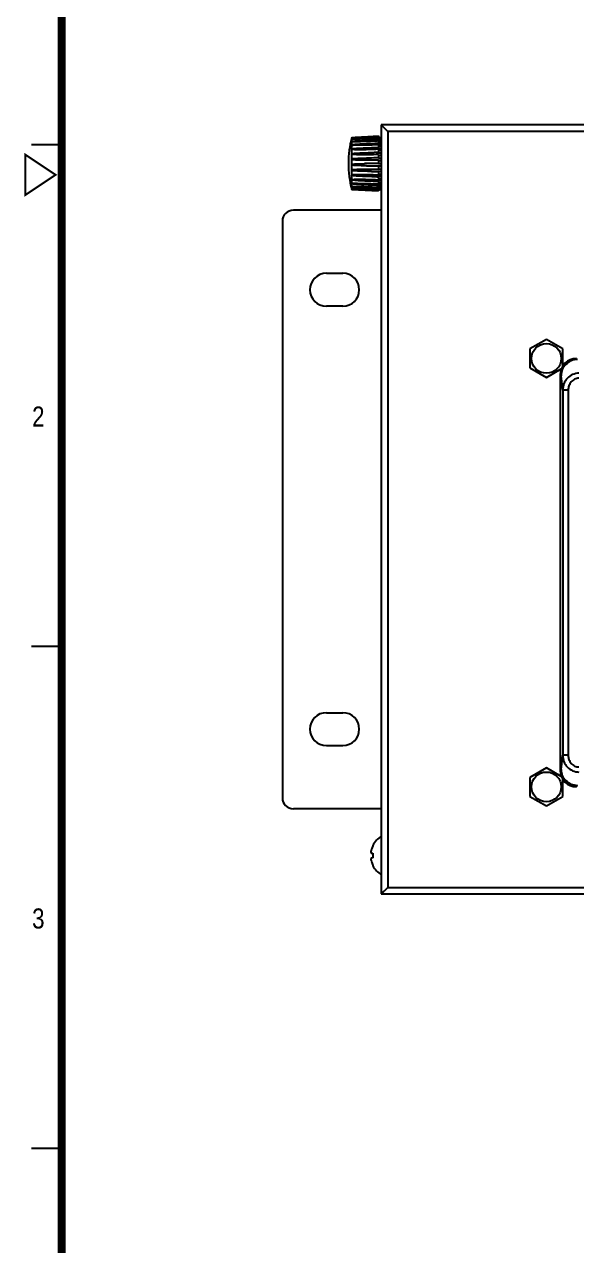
# Model space of a CAD drawing. Extents: x -425 to 6552, y -3049 to 3105.
# Drawn here: x 350.2 to 405.1, y -1743.1 to -1621.4 of the extents above; entities that cross this region are included whole.
import ezdxf

# ---------------------------------------------------------------- set-up
doc = ezdxf.new("R2010")
doc.units = 0
doc.layers.get('0').update_dxf_attribs({"linetype": 'CONTINUOUS'})
doc.styles.get("Standard").update_dxf_attribs({"font": 'gulim.ttc', "width": 0.8, "height": 2})

msp = doc.modelspace()

# ---------------------------------------------------------------- linework, layer by layer
at = {"color": 7, "linetype": 'CONTINUOUS'}
for p, q in [((385.7, -1631.42), (385.7, -1708.03)), ((385.7, -1631.42), (385.71, -1631.43)), ((385.7, -1631.42), (386.36, -1632.08)), ((530.7, -1631.42), (385.7, -1631.42)), ((385.71, -1631.43), (385.79, -1631.51)), ((385.79, -1631.51), (385.82, -1631.54)), ((386.36, -1632.08), (386.36, -1707.37)), ((530.05, -1632.08), (386.36, -1632.08)), ((382.77, -1633.1), (382.76, -1633.1)), ((382.77, -1632.66), (385.43, -1632.52)), ((382.77, -1632.68), (382.77, -1632.66)), ((382.77, -1632.81), (382.77, -1632.7)), ((382.77, -1633.05), (382.77, -1632.85)), ((382.77, -1633.38), (382.77, -1633.1)), ((382.77, -1633.79), (382.77, -1633.45)), ((385.43, -1632.52), (385.43, -1633.01)), ((385.43, -1632.66), (385.7, -1632.66)), ((385.43, -1632.67), (385.7, -1632.67)), ((385.43, -1632.71), (385.7, -1632.71)), ((385.43, -1632.79), (385.7, -1632.79)), ((385.43, -1632.87), (385.7, -1632.87)), ((385.43, -1633.01), (385.7, -1633.01)), ((385.43, -1633.02), (385.43, -1633.33)), ((385.43, -1633.13), (385.7, -1633.14)), ((385.43, -1633.33), (385.7, -1633.33)), ((385.43, -1633.39), (385.43, -1633.74)), ((385.43, -1633.49), (385.7, -1633.5)), ((382.77, -1634.27), (382.77, -1633.87)), ((382.77, -1634.79), (382.77, -1634.36)), ((382.77, -1635.33), (382.77, -1634.89)), ((385.43, -1633.74), (385.7, -1633.73)), ((385.43, -1633.85), (385.43, -1634.21)), ((385.43, -1633.93), (385.7, -1633.93)), ((385.43, -1634.21), (385.7, -1634.21)), ((385.43, -1634.37), (385.43, -1634.73)), ((385.43, -1634.42), (385.7, -1634.43)), ((385.43, -1634.73), (385.7, -1634.72)), ((385.43, -1634.93), (385.43, -1635.27)), ((382.77, -1635.87), (382.77, -1635.43)), ((382.77, -1636.38), (382.77, -1635.97)), ((385.43, -1634.95), (385.7, -1634.96)), ((385.43, -1635.27), (385.7, -1635.26)), ((385.43, -1635.49), (385.7, -1635.5)), ((385.43, -1635.5), (385.43, -1635.84)), ((385.43, -1635.81), (385.7, -1635.8)), ((385.43, -1636.03), (385.43, -1636.39)), ((385.43, -1636.03), (385.7, -1636.03)), ((382.77, -1636.84), (382.77, -1636.47)), ((382.77, -1637.23), (382.77, -1636.92)), ((382.77, -1637.23), (382.82, -1637.23)), ((382.77, -1637.54), (382.77, -1637.3)), ((385.43, -1636.32), (385.7, -1636.32)), ((385.43, -1636.52), (385.43, -1636.88)), ((385.43, -1636.52), (385.7, -1636.53)), ((385.43, -1636.79), (385.7, -1636.79)), ((385.43, -1636.97), (385.43, -1637.3)), ((385.43, -1636.97), (385.7, -1636.97)), ((385.43, -1637.19), (385.7, -1637.19)), ((385.43, -1637.34), (385.43, -1637.99)), ((385.43, -1637.34), (385.7, -1637.34)), ((382.77, -1637.85), (382.76, -1637.84)), ((382.77, -1637.75), (382.77, -1637.59)), ((382.77, -1637.84), (382.77, -1637.77)), ((382.77, -1637.85), (382.77, -1637.85)), ((385.43, -1637.51), (385.7, -1637.51)), ((385.43, -1637.61), (385.7, -1637.62)), ((385.43, -1637.73), (385.7, -1637.73)), ((385.43, -1637.79), (385.7, -1637.79)), ((385.43, -1637.84), (385.7, -1637.84)), ((385.43, -1637.85), (385.7, -1637.85)), ((375.86, -1641), (375.86, -1698.45)), ((385.7, -1639.91), (376.95, -1639.91)), ((380.23, -1646.2), (381.87, -1646.2)), ((381.87, -1649.48), (380.23, -1649.48)), ((402.12, -1652.78), (400.48, -1653.73)), ((403.76, -1653.73), (402.12, -1652.78)), ((400.48, -1653.73), (400.48, -1655.63)), ((403.76, -1655.41), (403.76, -1653.73)), ((400.48, -1655.63), (402.12, -1656.58)), ((402.12, -1656.58), (403.6, -1655.72)), ((403.49, -1656.32), (403.49, -1695.72)), ((403.49, -1656.32), (403.58, -1656.41)), ((403.75, -1657.83), (403.58, -1656.41)), ((403.75, -1657.83), (403.75, -1694.21)), ((404.29, -1657.83), (403.75, -1657.83)), ((404.29, -1657.83), (404.29, -1694.21)), ((380.23, -1689.97), (381.87, -1689.97)), ((381.87, -1693.26), (380.23, -1693.26)), ((403.58, -1695.63), (403.75, -1694.21)), ((404.29, -1694.21), (403.75, -1694.21)), ((402.12, -1695.46), (400.48, -1696.41)), ((403.6, -1696.32), (402.12, -1695.46)), ((403.58, -1695.63), (403.49, -1695.72)), ((400.48, -1696.41), (400.48, -1698.31)), ((403.76, -1698.31), (403.76, -1696.62)), ((400.48, -1698.31), (402.12, -1699.25)), ((402.12, -1699.25), (403.76, -1698.31)), ((385.7, -1699.55), (376.95, -1699.55)), ((384.7, -1703.95), (384.85, -1703.97)), ((384.85, -1703.19), (384.85, -1703.21)), ((384.85, -1703.97), (384.85, -1704.42)), ((384.85, -1704.42), (384.7, -1704.45)), ((384.85, -1705.18), (384.85, -1705.21)), ((385.7, -1708.03), (386.36, -1707.37)), ((385.79, -1707.95), (385.82, -1707.91)), ((386.36, -1707.37), (530.05, -1707.37)), ((385.7, -1708.03), (530.7, -1708.03)), ((385.7, -1708.03), (385.71, -1708.03)), ((385.71, -1708.03), (385.79, -1707.95))]:
    msp.add_line(p, q, dxfattribs=at)
for p, q in [((353.89, -1633.39), (350.89, -1633.39)), ((353.89, -1683.39), (350.89, -1683.39)), ((353.89, -1733.39), (350.89, -1733.39))]:
    msp.add_line(p, q)
for points, const_width in [([(903.89, -1553.39), (353.89, -1553.39), (353.89, -1933.39), (903.89, -1933.39)], 0.8), ([(353.29, -1636.39), (350.29, -1638.39), (350.29, -1634.39)], 0.2)]:
    msp.add_lwpolyline(points, close=True, dxfattribs=dict(const_width=const_width))
for points in [[(385.86, -1631.58), (385.91, -1631.63), (385.96, -1631.68)], [(386.02, -1631.74), (386.08, -1631.8), (386.15, -1631.87), (386.21, -1631.94), (386.29, -1632.01), (386.36, -1632.08)], [(385.86, -1707.87), (385.91, -1707.82), (385.96, -1707.77)], [(386.02, -1707.71), (386.08, -1707.65), (386.15, -1707.59), (386.21, -1707.52), (386.29, -1707.45), (386.36, -1707.37)]]:
    msp.add_lwpolyline(points, dxfattribs=at)
for centre in [(402.12, -1654.68), (402.12, -1697.36)]:
    msp.add_circle(centre, 1.48, dxfattribs=at)
for centre, radius, start, end in [((392.38, -1635.26), 9.96, 164.8926, 194.9859), ((383.37, -1632.82), 0.621, 166.9987, 167.5594), ((383.04, -1625.48), 7.97, 268.0477, 269.0475), ((385.3, -1681.14), 46.43, 89.8356, 91.008), ((385.84, -1682.66), 48.5, 90.4804, 91.0045), ((384.79, -1679.74), 44.47, 89.1761, 90.9892), ((385.02, -1590.15), 45.35, 268.998, 270.5177), ((385.54, -1588.68), 47.38, 268.992, 269.8638), ((386.1, -1587.16), 49.43, 268.9988, 269.2284), ((383.26, -1637.67), 0.503, 191.0011, 191.7658), ((376.95, -1641), 1.09, 90, 180), ((380.23, -1647.84), 1.64, 90, 270), ((381.87, -1647.84), 1.64, 270, 90), ((380.23, -1691.61), 1.64, 90, 270), ((381.87, -1691.61), 1.64, 270, 90), ((376.95, -1698.45), 1.09, 180, 270), ((386.83, -1704.2), 2.22, 120.5102, 152.9431), ((385.96, -1703.95), 1.3, 165.0588, 166.349), ((386.87, -1704.2), 2.25, 163.9075, 165.0614), ((386.87, -1704.2), 2.24, 154.603, 163.9036), ((386.86, -1704.19), 2.23, 153.9688, 154.5915), ((385.96, -1704.44), 1.3, 193.651, 194.9413), ((386.87, -1704.2), 2.25, 194.9386, 196.0925), ((386.87, -1704.2), 2.24, 196.0964, 205.397), ((386.86, -1704.2), 2.23, 205.4085, 206.0312), ((386.83, -1704.2), 2.22, 207.0569, 239.4898)]:
    msp.add_arc(centre, radius, start, end, dxfattribs=at)
for centre, major_axis, start_param, end_param in [((405.13, -1656.32), (-1.16, 1.16), -0.784029, 0.784029), ((405.13, -1695.72), (1.16, 1.16), -3.925621, -2.357564)]:
    msp.add_ellipse(centre, major_axis=major_axis, ratio=0.997265, start_param=start_param, end_param=end_param, dxfattribs=at)
for points, knots in [([(382.76, -1632.71), (382.76, -1632.71), (382.76, -1632.7), (382.76, -1632.7), (382.76, -1632.7), (382.76, -1632.69), (382.76, -1632.69)], [0, 0, 0, 0, 0.065803, 0.256856, 0.571451, 1, 1, 1, 1]), ([(382.77, -1632.7), (382.76, -1632.7), (382.76, -1632.7), (382.76, -1632.71), (382.76, -1632.71), (382.76, -1632.71)], [0, 0, 0, 0, 0.724158, 0.918726, 1, 1, 1, 1]), ([(382.76, -1632.82), (382.76, -1632.82), (382.76, -1632.82), (382.76, -1632.81), (382.77, -1632.81)], [0, 0, 0, 0, 0.233957, 1, 1, 1, 1]), ([(382.76, -1632.85), (382.76, -1632.85), (382.76, -1632.85), (382.76, -1632.84), (382.76, -1632.83), (382.76, -1632.82)], [0, 0, 0, 0, 0.080736, 0.271641, 1, 1, 1, 1]), ([(382.77, -1632.85), (382.77, -1632.85), (382.76, -1632.85), (382.76, -1632.85), (382.76, -1632.85)], [0, 0, 0, 0, 0.365991, 1, 1, 1, 1]), ([(382.76, -1633.1), (382.76, -1633.1), (382.76, -1633.09), (382.76, -1633.08), (382.76, -1633.07), (382.76, -1633.05), (382.77, -1633.05)], [0, 0, 0, 0, 0.086307, 0.286721, 0.600374, 1, 1, 1, 1]), ([(382.77, -1633.45), (382.76, -1633.45), (382.76, -1633.44), (382.76, -1633.42), (382.76, -1633.4), (382.76, -1633.39), (382.77, -1633.38)], [0, 0, 0, 0, 0.124204, 0.343661, 0.645132, 1, 1, 1, 1]), ([(382.77, -1632.68), (382.99, -1632.67), (383.43, -1632.64), (384.32, -1632.59), (384.99, -1632.56), (385.43, -1632.54)], [0, 0, 0, 0, 0.249742, 0.499802, 1, 1, 1, 1]), ([(385.43, -1632.57), (384.99, -1632.59), (384.32, -1632.63), (383.43, -1632.67), (382.99, -1632.69), (382.77, -1632.7)], [0, 0, 0, 0, 0.500355, 0.750399, 1, 1, 1, 1]), ([(382.77, -1632.81), (382.88, -1632.8), (383.1, -1632.79), (383.54, -1632.76), (384.1, -1632.73), (384.76, -1632.69), (385.21, -1632.67), (385.43, -1632.66)], [0, 0, 0, 0, 0.124868, 0.249862, 0.499926, 0.74999, 1, 1, 1, 1]), ([(385.43, -1632.74), (385.21, -1632.75), (384.76, -1632.77), (384.1, -1632.8), (383.54, -1632.83), (383.1, -1632.84), (382.88, -1632.84), (382.77, -1632.85)], [0, 0, 0, 0, 0.250246, 0.500419, 0.750448, 0.875343, 1, 1, 1, 1]), ([(382.77, -1633.05), (382.88, -1633.03), (383.1, -1633.02), (383.54, -1632.99), (384.1, -1632.96), (384.76, -1632.92), (385.21, -1632.9), (385.43, -1632.9)], [0, 0, 0, 0, 0.124954, 0.249978, 0.50004, 0.75006, 1, 1, 1, 1]), ([(385.43, -1633.02), (385.21, -1633.03), (384.76, -1633.05), (384.1, -1633.08), (383.54, -1633.09), (383.1, -1633.1), (382.88, -1633.1), (382.77, -1633.1)], [0, 0, 0, 0, 0.250263, 0.500434, 0.750448, 0.875336, 1, 1, 1, 1]), ([(382.77, -1633.38), (382.88, -1633.37), (383.1, -1633.35), (383.54, -1633.32), (384.1, -1633.29), (384.76, -1633.26), (385.21, -1633.24), (385.43, -1633.24)], [0, 0, 0, 0, 0.125024, 0.250069, 0.500124, 0.750108, 1, 1, 1, 1]), ([(382.77, -1633.79), (382.88, -1633.78), (383.1, -1633.76), (383.54, -1633.73), (384.1, -1633.7), (384.76, -1633.68), (385.21, -1633.67), (385.43, -1633.66)], [0, 0, 0, 0, 0.125068, 0.25012, 0.500163, 0.750126, 1, 1, 1, 1]), ([(385.43, -1633.39), (385.01, -1633.41), (384.38, -1633.44), (383.54, -1633.45), (383.11, -1633.45), (382.9, -1633.45)], [0, 0, 0, 0, 0.50032, 0.750306, 1, 1, 1, 1]), ([(382.77, -1633.87), (382.76, -1633.87), (382.76, -1633.86), (382.76, -1633.83), (382.76, -1633.81), (382.77, -1633.79)], [0, 0, 0, 0, 0.162352, 0.39729, 1, 1, 1, 1]), ([(382.77, -1634.36), (382.76, -1634.35), (382.76, -1634.32), (382.76, -1634.29), (382.77, -1634.27)], [0, 0, 0, 0, 0.438349, 1, 1, 1, 1]), ([(382.77, -1634.89), (382.76, -1634.87), (382.76, -1634.84), (382.76, -1634.81), (382.77, -1634.79)], [0, 0, 0, 0, 0.474184, 1, 1, 1, 1]), ([(382.77, -1634.27), (382.86, -1634.26), (383.04, -1634.24), (383.41, -1634.22), (383.88, -1634.2), (384.43, -1634.18), (384.8, -1634.17), (384.99, -1634.17)], [0, 0, 0, 0, 0.125068, 0.250109, 0.500131, 0.750093, 1, 1, 1, 1]), ([(383.44, -1634.39), (383.33, -1634.39), (383.1, -1634.38), (382.88, -1634.37), (382.77, -1634.36)], [0, 0, 0, 0, 0.500169, 1, 1, 1, 1]), ([(382.77, -1634.79), (382.84, -1634.78), (382.98, -1634.77), (383.27, -1634.75), (383.62, -1634.74), (384.05, -1634.72), (384.34, -1634.71), (384.48, -1634.71)], [0, 0, 0, 0, 0.125041, 0.250064, 0.500072, 0.750049, 1, 1, 1, 1]), ([(383.8, -1634.93), (383.63, -1634.93), (383.37, -1634.92), (383.02, -1634.91), (382.85, -1634.9), (382.77, -1634.89)], [0, 0, 0, 0, 0.500064, 0.750059, 1, 1, 1, 1]), ([(385.43, -1633.85), (385.05, -1633.87), (384.48, -1633.88), (383.71, -1633.89), (383.33, -1633.89), (383.14, -1633.89)], [0, 0, 0, 0, 0.500198, 0.750175, 1, 1, 1, 1]), ([(385.43, -1634.37), (385.1, -1634.38), (384.44, -1634.39), (383.77, -1634.39), (383.44, -1634.39)], [0, 0, 0, 0, 0.500103, 1, 1, 1, 1]), ([(385.43, -1634.93), (385.16, -1634.93), (384.62, -1634.94), (384.07, -1634.94), (383.8, -1634.93)], [0, 0, 0, 0, 0.500029, 1, 1, 1, 1]), ([(382.77, -1635.43), (382.76, -1635.41), (382.76, -1635.38), (382.76, -1635.35), (382.77, -1635.33)], [0, 0, 0, 0, 0.507692, 1, 1, 1, 1]), ([(382.77, -1635.97), (382.76, -1635.95), (382.76, -1635.92), (382.76, -1635.88), (382.77, -1635.87)], [0, 0, 0, 0, 0.541879, 1, 1, 1, 1]), ([(382.77, -1635.33), (382.87, -1635.32), (383.08, -1635.31), (383.5, -1635.29), (383.81, -1635.28), (384.02, -1635.28)], [0, 0, 0, 0, 0.249986, 0.499986, 1, 1, 1, 1]), ([(384.23, -1635.5), (383.98, -1635.49), (383.62, -1635.48), (383.13, -1635.46), (382.89, -1635.44), (382.77, -1635.43)], [0, 0, 0, 0, 0.499973, 0.74998, 1, 1, 1, 1]), ([(382.77, -1635.87), (382.84, -1635.86), (382.98, -1635.85), (383.27, -1635.84), (383.48, -1635.84), (383.63, -1635.83)], [0, 0, 0, 0, 0.249899, 0.499891, 1, 1, 1, 1]), ([(384.71, -1636.05), (384.55, -1636.05), (384.22, -1636.04), (383.74, -1636.03), (383.33, -1636.01), (383.01, -1635.99), (382.85, -1635.97), (382.77, -1635.97)], [0, 0, 0, 0, 0.24993, 0.499898, 0.749912, 0.874943, 1, 1, 1, 1]), ([(383.63, -1635.83), (383.93, -1635.83), (384.53, -1635.83), (385.13, -1635.84), (385.43, -1635.84)], [0, 0, 0, 0, 0.49994, 1, 1, 1, 1]), ([(382.77, -1636.47), (382.76, -1636.45), (382.76, -1636.43), (382.76, -1636.4), (382.76, -1636.38), (382.77, -1636.38)], [0, 0, 0, 0, 0.579301, 0.820657, 1, 1, 1, 1]), ([(382.77, -1636.92), (382.76, -1636.9), (382.76, -1636.88), (382.76, -1636.85), (382.76, -1636.85), (382.77, -1636.84)], [0, 0, 0, 0, 0.625459, 0.854014, 1, 1, 1, 1]), ([(382.77, -1637.3), (382.76, -1637.29), (382.76, -1637.27), (382.76, -1637.26), (382.76, -1637.24), (382.76, -1637.24), (382.77, -1637.23)], [0, 0, 0, 0, 0.378718, 0.687424, 0.897059, 1, 1, 1, 1]), ([(382.77, -1636.38), (382.85, -1636.37), (383.03, -1636.37), (383.21, -1636.36), (383.29, -1636.36)], [0, 0, 0, 0, 0.499796, 1, 1, 1, 1]), ([(385.23, -1636.58), (385.03, -1636.58), (384.62, -1636.57), (384, -1636.55), (383.48, -1636.52), (383.07, -1636.5), (382.87, -1636.48), (382.77, -1636.47)], [0, 0, 0, 0, 0.249888, 0.499849, 0.74988, 0.874928, 1, 1, 1, 1]), ([(385.43, -1637.06), (385.21, -1637.05), (384.76, -1637.04), (384.1, -1637.01), (383.54, -1636.98), (383.1, -1636.95), (382.88, -1636.93), (382.77, -1636.92)], [0, 0, 0, 0, 0.249878, 0.499849, 0.749898, 0.874948, 1, 1, 1, 1]), ([(385.43, -1637.44), (385.21, -1637.44), (384.76, -1637.42), (384.1, -1637.39), (383.54, -1637.36), (383.1, -1637.33), (382.88, -1637.31), (382.77, -1637.3)], [0, 0, 0, 0, 0.24991, 0.49991, 0.749969, 0.875005, 1, 1, 1, 1]), ([(382.82, -1637.23), (382.92, -1637.23), (383.14, -1637.23), (383.58, -1637.24), (384.12, -1637.25), (384.78, -1637.27), (385.21, -1637.29), (385.43, -1637.3)], [0, 0, 0, 0, 0.124723, 0.249618, 0.499615, 0.74976, 1, 1, 1, 1]), ([(383.02, -1636.83), (383.22, -1636.83), (383.63, -1636.83), (384.43, -1636.84), (385.03, -1636.86), (385.43, -1636.88)], [0, 0, 0, 0, 0.249769, 0.499748, 1, 1, 1, 1]), ([(383.29, -1636.36), (383.65, -1636.35), (384.36, -1636.36), (385.07, -1636.37), (385.43, -1636.39)], [0, 0, 0, 0, 0.499853, 1, 1, 1, 1]), ([(382.76, -1637.54), (382.76, -1637.54), (382.76, -1637.54), (382.77, -1637.54), (382.77, -1637.54)], [0, 0, 0, 0, 0.428721, 1, 1, 1, 1]), ([(382.76, -1637.56), (382.76, -1637.56), (382.76, -1637.55), (382.76, -1637.54), (382.76, -1637.54), (382.76, -1637.54)], [0, 0, 0, 0, 0.717071, 0.908247, 1, 1, 1, 1]), ([(382.77, -1637.59), (382.77, -1637.58), (382.76, -1637.58), (382.76, -1637.57), (382.76, -1637.56)], [0, 0, 0, 0, 0.26972, 1, 1, 1, 1]), ([(382.76, -1637.74), (382.76, -1637.74), (382.76, -1637.74), (382.76, -1637.75), (382.77, -1637.75)], [0, 0, 0, 0, 0.306244, 1, 1, 1, 1]), ([(382.76, -1637.77), (382.76, -1637.76), (382.76, -1637.76), (382.76, -1637.75), (382.76, -1637.74), (382.76, -1637.74), (382.76, -1637.74)], [0, 0, 0, 0, 0.422755, 0.736038, 0.927964, 1, 1, 1, 1]), ([(382.76, -1637.83), (382.76, -1637.83), (382.76, -1637.83), (382.76, -1637.83), (382.76, -1637.84), (382.76, -1637.84), (382.77, -1637.84)], [0, 0, 0, 0, 0.068276, 0.261336, 0.575226, 1, 1, 1, 1]), ([(382.76, -1637.84), (382.76, -1637.83), (382.76, -1637.83), (382.76, -1637.83), (382.76, -1637.83)], [0, 0, 0, 0, 0.750498, 1, 1, 1, 1]), ([(382.77, -1637.54), (382.88, -1637.54), (383.1, -1637.54), (383.54, -1637.55), (384.1, -1637.57), (384.76, -1637.6), (385.21, -1637.62), (385.43, -1637.63)], [0, 0, 0, 0, 0.124656, 0.249545, 0.499566, 0.749741, 1, 1, 1, 1]), ([(385.43, -1637.74), (385.21, -1637.73), (384.76, -1637.71), (384.1, -1637.67), (383.54, -1637.64), (383.1, -1637.61), (382.88, -1637.6), (382.77, -1637.59)], [0, 0, 0, 0, 0.24997, 0.50001, 0.750074, 0.875085, 1, 1, 1, 1]), ([(382.77, -1637.75), (382.99, -1637.75), (383.43, -1637.77), (384.32, -1637.81), (384.99, -1637.84), (385.43, -1637.86)], [0, 0, 0, 0, 0.249568, 0.499604, 1, 1, 1, 1]), ([(385.43, -1637.92), (384.99, -1637.9), (384.32, -1637.87), (383.43, -1637.82), (382.99, -1637.79), (382.77, -1637.77)], [0, 0, 0, 0, 0.500132, 0.750195, 1, 1, 1, 1]), ([(382.77, -1637.84), (383.21, -1637.86), (384.1, -1637.91), (384.99, -1637.95), (385.43, -1637.98)], [0, 0, 0, 0, 0.499688, 1, 1, 1, 1]), ([(385.43, -1637.99), (384.99, -1637.97), (384.1, -1637.92), (383.21, -1637.87), (382.77, -1637.85)], [0, 0, 0, 0, 0.500254, 1, 1, 1, 1]), ([(405.21, -1654.79), (404.99, -1654.79), (404.57, -1654.89), (404.03, -1655.25), (403.67, -1655.78), (403.58, -1656.2), (403.58, -1656.41)], [0, 0, 0, 0, 0.252642, 0.504238, 0.753357, 1, 1, 1, 1]), ([(405.37, -1656.15), (405.15, -1656.16), (404.72, -1656.25), (404.18, -1656.63), (403.83, -1657.18), (403.75, -1657.61), (403.75, -1657.83)], [0, 0, 0, 0, 0.250821, 0.501235, 0.750885, 1, 1, 1, 1]), ([(405.37, -1656.65), (405.22, -1656.65), (404.92, -1656.72), (404.57, -1657), (404.34, -1657.39), (404.29, -1657.68), (404.29, -1657.83)], [0, 0, 0, 0, 0.249723, 0.499627, 0.749713, 1, 1, 1, 1]), ([(403.75, -1694.21), (403.75, -1694.42), (403.83, -1694.86), (404.18, -1695.41), (404.72, -1695.79), (405.15, -1695.88), (405.37, -1695.88)], [0, 0, 0, 0, 0.249305, 0.49906, 0.749342, 1, 1, 1, 1]), ([(404.29, -1694.21), (404.29, -1694.36), (404.34, -1694.65), (404.57, -1695.04), (404.92, -1695.32), (405.22, -1695.38), (405.37, -1695.38)], [0, 0, 0, 0, 0.250471, 0.500668, 0.750447, 1, 1, 1, 1]), ([(403.58, -1695.63), (403.58, -1695.84), (403.67, -1696.26), (404.03, -1696.79), (404.56, -1697.16), (404.99, -1697.25), (405.2, -1697.25)], [0, 0, 0, 0, 0.248233, 0.497875, 0.748702, 1, 1, 1, 1]), ([(403.58, -1695.63), (403.58, -1695.83), (403.67, -1696.24), (404.04, -1696.76), (404.57, -1697.12), (405, -1697.2), (405.21, -1697.21)], [0, 0, 0, 0, 0.244742, 0.493234, 0.74561, 1, 1, 1, 1]), ([(384.69, -1703.65), (384.69, -1703.68), (384.67, -1703.74), (384.67, -1703.81), (384.67, -1703.85), (384.67, -1703.89), (384.67, -1703.92), (384.68, -1703.94), (384.7, -1703.95), (384.7, -1703.95)], [0, 0, 0, 0, 0.367467, 0.530788, 0.67331, 0.791021, 0.882133, 0.948655, 1, 1, 1, 1]), ([(384.7, -1704.45), (384.7, -1704.45), (384.68, -1704.46), (384.67, -1704.48), (384.67, -1704.51), (384.67, -1704.54), (384.67, -1704.59), (384.67, -1704.66), (384.69, -1704.71), (384.69, -1704.75)], [0, 0, 0, 0, 0.051344, 0.117867, 0.208979, 0.326691, 0.469215, 0.632537, 1, 1, 1, 1])]:
    msp.add_open_spline(points, degree=3, knots=knots, dxfattribs=at)
for points in [[(383.14, -1633.89), (383.02, -1633.88), (382.89, -1633.88), (382.77, -1633.87)], [(382.77, -1636.84), (382.85, -1636.84), (382.94, -1636.84), (383.02, -1636.83)]]:
    msp.add_open_spline(points, degree=3, dxfattribs=at)

# ---------------------------------------------------------------- texts
at = {"width": 0.85}
for s, p in [('2', (350.95, -1661.47)), ('3', (350.95, -1711.47))]:
    msp.add_text(s, height=2, dxfattribs=at).set_placement(p)

doc.saveas('drawing.dxf')
